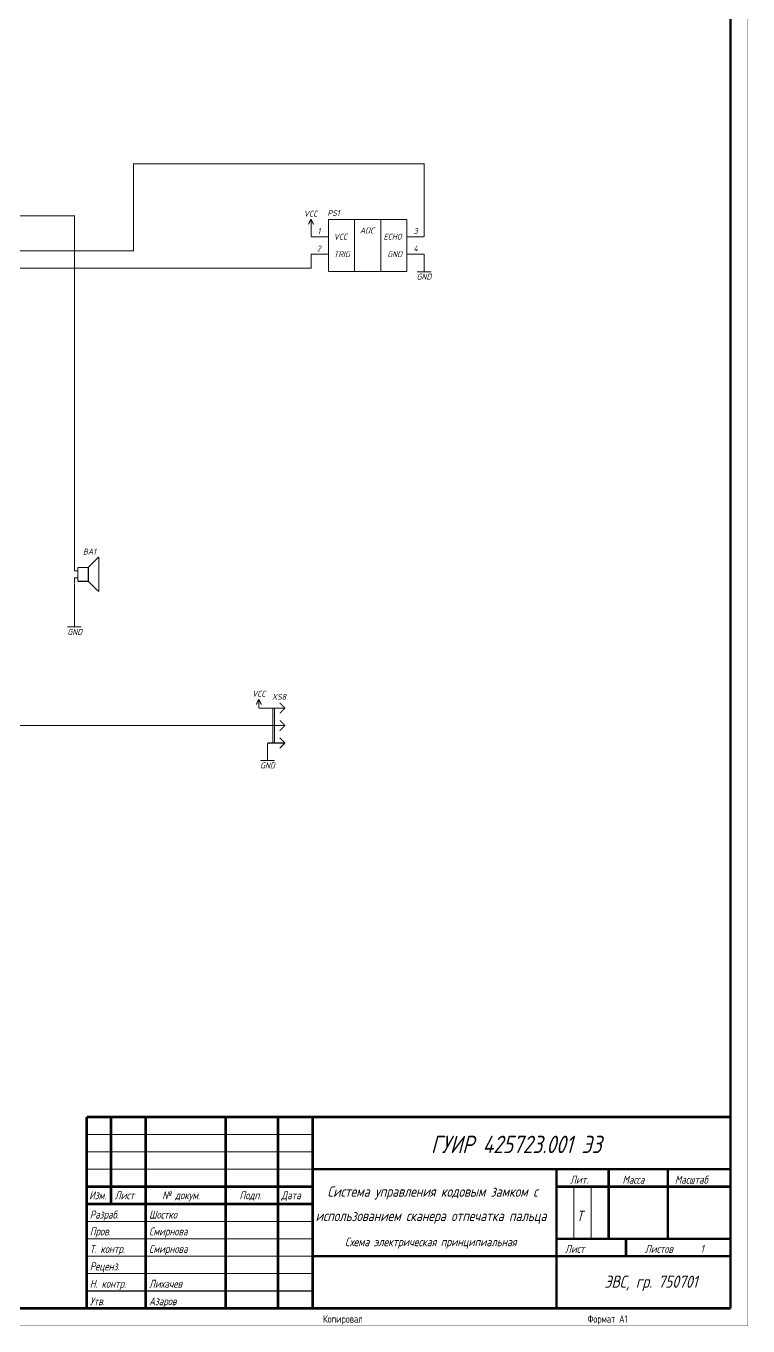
# Model space of a CAD drawing. Header units: millimetres. Extents: x 0 to 841, y 0 to 594.
# Drawn here: x 633.6 to 841, y 0 to 373.5 of the extents above; entities that cross this region are included whole.
import ezdxf

# ---------------------------------------------------------------- set-up
doc = ezdxf.new("R2010")
doc.units = ezdxf.units.MM
doc.layers.add('Sheet', color=255, linetype='Continuous')
doc.styles.get("Standard").update_dxf_attribs({"font": '', "oblique": 15})
doc.styles.get('Standard').set_extended_font_data('GOST type A')

msp = doc.modelspace()

# ---------------------------------------------------------------- linework, layer by layer
at = {"layer": 'Sheet', "color": 18, "true_color": 0x000000, "const_width": 0.0991}
msp.add_lwpolyline([(0, 593.96), (0, 0), (841, 0), (841, 593.96), (0, 593.96), (0, 593.96)], close=True, dxfattribs=at)
msp.add_lwpolyline([(0, 593.96), (0, 0), (841, 0), (841, 593.96), (0, 593.96), (0, 593.96)], close=True, dxfattribs=at)
at = {"layer": 'Sheet', "color": 18, "true_color": 0x000000}
for points, const_width in [([(836.03, 588.94), (836.03, 5.02)], 0.749), ([(748.04, 312.99), (748.04, 333.96), (664.53, 333.96), (664.53, 308.96), (497.51, 308.96), (497.51, 308.96)], 0.3), ([(497.51, 319), (647.51, 319), (647.51, 221)], 0.3), ([(715.51, 318.03), (714.75, 316.51)], 0.3), ([(715.51, 318.03), (716.27, 316.51)], 0.3), ([(715.51, 315.48), (715.51, 318.03)], 0.3), ([(720.51, 317.99), (720.51, 302.98)], 0.3), ([(743.02, 317.96), (720.53, 317.96)], 0.3), ([(728.01, 302.98), (728.01, 317.99)], 0.3), ([(735.54, 317.96), (735.54, 302.96)], 0.3), ([(743.02, 302.96), (743.02, 317.96)], 0.3), ([(497.51, 313.98), (497.51, 313.98), (607.01, 313.98), (607.01, 172.51), (703.01, 172.51), (703.01, 172.51)], 0.3), ([(715.51, 315.48), (715.51, 312.99)], 0.3), ([(720.51, 312.99), (715.51, 312.99)], 0.3), ([(743.02, 312.99), (748.04, 312.99)], 0.3), ([(715.51, 308), (715.51, 303.99), (497.51, 303.99)], 0.3), ([(720.51, 308), (715.51, 308)], 0.3), ([(743.02, 307.98), (748.04, 307.98)], 0.3), ([(748.04, 307.98), (748.04, 302.91)], 0.3), ([(720.53, 302.96), (743.02, 302.96)], 0.3), ([(745.98, 302.91), (750.05, 302.91)], 0.3), ([(647.51, 218.49), (647.51, 221)], 0.3), ([(651.52, 217.96), (654.52, 220.96)], 0.3), ([(654.52, 220.96), (654.52, 210.97)], 0.3), ([(647.51, 218.45), (647.51, 216.95)], 0.3), ([(647.51, 216.95), (648.51, 216.95)], 0.3), ([(648.51, 216.95), (648.51, 217.96)], 0.3), ([(651.52, 217.96), (648.51, 217.96)], 0.3), ([(648.51, 216.95), (648.51, 214.96)], 0.3), ([(651.52, 213.95), (651.52, 217.96)], 0.3), ([(647.51, 213.45), (647.51, 214.96)], 0.3), ([(647.51, 214.96), (648.51, 214.96)], 0.3), ([(647.51, 213.41), (647.51, 210.92)], 0.3), ([(648.51, 214.96), (648.51, 213.95)], 0.3), ([(648.51, 213.95), (651.52, 213.95)], 0.3), ([(654.52, 210.97), (651.52, 213.95)], 0.3), ([(647.51, 206), (647.51, 210.92)], 0.3), ([(647.51, 206), (647.51, 200.91)], 0.3), ([(645.49, 200.91), (649.54, 200.91)], 0.3), ([(700.5, 180.04), (699.74, 178.51)], 0.3), ([(700.5, 180.04), (701.27, 178.51)], 0.3), ([(700.5, 177.51), (700.5, 180.04)], 0.3), ([(703.01, 177.51), (700.5, 177.51)], 0.3), ([(708.01, 177.51), (703.01, 177.51)], 0.3), ([(704.51, 177.51), (704.51, 167.49)], 0.3), ([(705.01, 177.51), (705.01, 167.49)], 0.3), ([(708.01, 177.51), (706.51, 179.01)], 0.3), ([(708.01, 177.51), (706.51, 176)], 0.3), ([(708.01, 172.51), (703.01, 172.51)], 0.3), ([(708.01, 172.51), (706.51, 174.01)], 0.3), ([(708.01, 172.51), (706.51, 171.01)], 0.3), ([(708.01, 167.49), (706.51, 168.99)], 0.3), ([(708.01, 167.49), (703.01, 167.49)], 0.3), ([(703.01, 167.49), (703.01, 162.43)], 0.3), ([(708.01, 167.49), (706.51, 165.99)], 0.3), ([(700.98, 162.43), (705.05, 162.43)], 0.3), ([(651, 5.02), (651, 60)], 0.749), ([(651, 59.98), (836.03, 59.98)], 0.749), ([(658.01, 60), (658.01, 35.01)], 0.749), ([(668, 5.02), (668, 60)], 0.749), ([(691.01, 5.02), (691.01, 60)], 0.749), ([(706.02, 5.02), (706.02, 60)], 0.749), ([(716.01, 5.02), (716.01, 60)], 0.749), ([(716.01, 55.01), (651, 55.01)], 0.3), ([(716.01, 50.02), (651, 50.02)], 0.3), ([(716.01, 45.02), (651, 45.02)], 0.3), ([(716.01, 45.02), (836.03, 45.02)], 0.749), ([(786.03, 45.02), (786.03, 5.02)], 0.749), ([(801.04, 45.02), (801.04, 25)], 0.749), ([(818.02, 45.02), (818.02, 25)], 0.749), ([(716.01, 40.03), (651, 40.03)], 0.749), ([(786.03, 40), (836.03, 40)], 0.749), ([(791, 40), (791, 25)], 0.3), ([(796.02, 40), (796.02, 25)], 0.3), ([(716.01, 35.01), (651, 35.01)], 0.749), ([(716.01, 30.01), (651, 30.01)], 0.3), ([(716.01, 25.02), (651, 25.02)], 0.3), ([(786.03, 25), (836.03, 25)], 0.749), ([(806.01, 25), (806.01, 20.02)], 0.749), ([(716.01, 20.02), (651, 20.02)], 0.3), ([(836.03, 20.02), (716.01, 20.02)], 0.749), ([(651, 15.01), (716.01, 15.01)], 0.3), ([(651, 10.01), (716.01, 10.01)], 0.3), ([(20.03, 5.02), (836.03, 5.02)], 0.749)]:
    msp.add_lwpolyline(points, dxfattribs=dict(at, const_width=const_width))

# ---------------------------------------------------------------- texts
at = {"layer": 'Sheet', "color": 18, "true_color": 0x000000, "oblique": 15}
for s, height, p in [('VCC', 1.7, (713.41, 318.77)), ('PS1', 1.7, (720.22, 318.95)), ('1', 1.7, (717.35, 313.75)), ('VCC', 1.7, (722.01, 312.14)), ('ADC', 1.7, (729.54, 313.93)), ('ECHO', 1.7, (736.35, 312.14)), ('3', 1.7, (744.95, 313.75)), ('2', 1.7, (717.17, 308.74)), ('4', 1.7, (744.95, 308.74)), ('TRIG', 1.7, (722.01, 307.12)), ('GND', 1.7, (737.42, 307.12)), ('GND', 1.7, (745.84, 300.67)), ('BA1', 1.7, (649.97, 221.65)), ('GND', 1.7, (645.49, 198.54)), ('VCC', 1.7, (698.53, 180.8)), ('XS8', 1.7, (704.27, 179.9)), ('GND', 1.7, (700.86, 160.19)), ('ГУИР 425723.001 Э3', 5, (749.96, 49.63)), ('Лит.', 2.3, (789.93, 40.85)), ('Масса', 2.3, (804.98, 40.85)), ('Масштаб', 2.3, (820.03, 40.85)), ('Изм.', 2.3, (651.76, 36.37)), ('Лист', 2.3, (659.11, 36.37)), ('№ докум.', 2.3, (672.73, 36.37)), ('Подп.', 2.3, (694.95, 36.37)), ('Дата', 2.3, (706.96, 36.37)), ('Система управления кодовым замком c', 3, (720.22, 37.09)), ('Разраб.', 2.3, (651.94, 30.82)), ('Шостко', 2.3, (668.97, 30.82)), ('использованием сканера отпечатка пальца', 3, (716.8, 30.1)), ('T', 3, (791.74, 30.07)), ('Пров.', 2.3, (651.94, 25.98)), ('Смирнова', 2.3, (668.97, 25.98)), ('Т. контр.', 2.3, (651.94, 20.96)), ('Смирнова', 2.3, (668.97, 20.96)), ('Схема электрическая принципиальная', 2.5, (725.26, 22.87)), ('Лист', 2.3, (788.49, 20.96)), ('Листов', 2.3, (811.43, 20.96)), ('1', 2.3, (827.38, 20.96)), ('Реценз.', 2.3, (651.94, 15.95)), ('Н. контр.', 2.3, (651.94, 10.93)), ('Лихачев', 2.3, (668.97, 10.93)), ('ЭВС, гр. 750701', 3.5, (799.78, 10.93)), ('Утв.', 2.3, (651.94, 5.91)), ('Азаров', 2.3, (668.97, 5.91))]:
    msp.add_text(s, height=height, dxfattribs=at).set_placement(p)
at = {"layer": 'Sheet', "color": 18, "true_color": 0x000000}
for s, p in [('Копировал', (718.96, 0.9)), ('Формат А1', (794.94, 0.9))]:
    msp.add_text(s, height=2.15, dxfattribs=at).set_placement(p)

doc.saveas('drawing.dxf')
